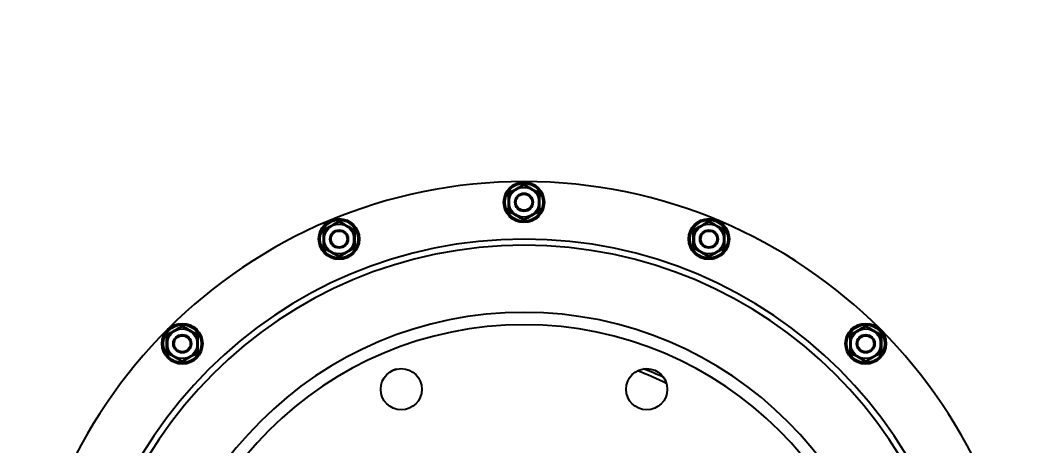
# Model space of a CAD drawing. Header units: millimetres. Extents: x 1186 to 6713, y 237 to 5598.
# Drawn here: x 4450.3 to 4890.3, y 4214.5 to 4400.4 of the extents above; entities that cross this region are included whole.
import ezdxf

# ---------------------------------------------------------------- set-up
doc = ezdxf.new("R2010")
doc.units = ezdxf.units.MM
doc.header["$LTSCALE"] = 384.175
doc.header["$PDMODE"] = 3
doc.header["$PDSIZE"] = 8
doc.layers.get('0').update_dxf_attribs({"linetype": 'CONTINUOUS'})
doc.layers.get('Defpoints').update_dxf_attribs({"linetype": 'CONTINUOUS'})
doc.layers.add('02___PRT_ALL_AXES', color=7, linetype='CONTINUOUS')
doc.styles.get("Standard").update_dxf_attribs({"font": 'calibri.ttf'})
doc.dimstyles.get("Standard").update_dxf_attribs({"dimtxt": 43.75, "dimasz": 43.75, "dimexe": 1.5, "dimexo": 1, "dimtad": 1, "dimdsep": 46, "dimtxsty": 'Standard', "dimblk": '_FILLED', "dimblk1": '_FILLED', "dimblk2": '_FILLED', "dimcen": 0.09, "dimazin": 2, "dimtol": 1, "dimtp": 0.01, "dimtm": 0.01, "dimtfac": 1, "dimtofl": 0, "dimtmove": 0, "dimatfit": 3, "dimldrblk": '_FILLED', "dimfxl": 1, "dimtolj": 1, "dimarcsym": 0})

# ---------------------------------------------------------------- blocks, each defined once
blk = doc.blocks.new('_FILLED')
at = {"color": 0, "linetype": 'ByBlock'}
blk.add_solid([(0, 0), (-1, 0.214), (-1, -0.214)], dxfattribs=at)
blk = doc.blocks.new('*D79')
at = {"color": 0, "lineweight": -2}
for p, q in [((4671.23, 4789.88), (5191.1, 4789.88)), ((5189.6, 4746.13), (5189.6, 4472.48)), ((5189.6, 4153.63), (5189.6, 4427.28)), ((4671.26, 4109.88), (5191.1, 4109.88))]:
    blk.add_line(p, q, dxfattribs=at)
at = {"layer": 'Defpoints', "color": 0}
for p in [(4670.23, 4789.88), (4670.26, 4109.88), (5189.6, 4109.88)]:
    blk.add_point(p, dxfattribs=at)
at = {"color": 0, "linetype": 'ByBlock', "lineweight": -2, "xscale": 43.75, "yscale": 43.75, "zscale": 43.75}
for p, rotation in [((5189.6, 4789.88), 90), ((5189.6, 4109.88), 270)]:
    blk.add_blockref('_FILLED', p, dxfattribs=dict(at, rotation=rotation))
at = {"color": 0, "insert": (5189.6, 4449.88), "char_height": 43.75, "attachment_point": 5}
blk.add_mtext('\\A1;\\A1;H', dxfattribs=at)

msp = doc.modelspace()

# ---------------------------------------------------------------- linework, layer by layer
at = {"linetype": 'Continuous'}
for p, q in [((4670.26321, 4328.38551), (4663.76334, 4324.6325)), ((4676.76334, 4324.63296), (4670.26321, 4328.38551)), ((4663.76334, 4324.6325), (4663.76361, 4317.12695)), ((4676.76361, 4317.12741), (4676.76334, 4324.63296)), ((4663.76361, 4317.12695), (4670.26374, 4313.3744)), ((4670.26374, 4313.3744), (4676.76361, 4317.12741)), ((4589.517, 4312.32409), (4583.01714, 4308.57108)), ((4596.01714, 4308.57154), (4589.517, 4312.32409)), ((4751.00941, 4312.32409), (4744.50954, 4308.57108)), ((4757.50954, 4308.57154), (4751.00941, 4312.32409)), ((4583.01714, 4308.57108), (4583.0174, 4301.06553)), ((4596.0174, 4301.06599), (4596.01714, 4308.57154)), ((4744.50954, 4308.57108), (4744.50981, 4301.06553)), ((4757.50981, 4301.06599), (4757.50954, 4308.57154)), ((4583.0174, 4301.06553), (4589.51753, 4297.31298)), ((4589.51753, 4297.31298), (4596.0174, 4301.06599)), ((4744.50981, 4301.06553), (4751.00994, 4297.31298)), ((4751.00994, 4297.31298), (4757.50981, 4301.06599)), ((4521.06368, 4266.58504), (4514.56381, 4262.83203)), ((4527.56381, 4262.83249), (4521.06368, 4266.58504)), ((4819.46274, 4266.58504), (4812.96287, 4262.83203)), ((4825.96287, 4262.83249), (4819.46274, 4266.58504)), ((4514.56381, 4262.83203), (4514.56407, 4255.32648)), ((4527.56407, 4255.32694), (4527.56381, 4262.83249)), ((4812.96287, 4262.83203), (4812.96314, 4255.32648)), ((4825.96314, 4255.32694), (4825.96287, 4262.83249)), ((4514.56407, 4255.32648), (4521.06421, 4251.57393)), ((4521.06421, 4251.57393), (4527.56407, 4255.32694)), ((4812.96314, 4255.32648), (4819.46327, 4251.57393)), ((4819.46327, 4251.57393), (4825.96314, 4255.32694))]:
    msp.add_line(p, q, dxfattribs=at)
for centre, radius in [((4670.26347, 4320.87996), 8.91272), ((4670.26347, 4320.87996), 8.24637), ((4670.26347, 4320.87996), 6.5), ((4670.26347, 4320.87996), 4), ((4670.26347, 4320.87996), 3.5), ((4589.51727, 4304.81854), 8.91272), ((4589.51727, 4304.81854), 8.24637), ((4751.00968, 4304.81854), 8.91272), ((4751.00968, 4304.81854), 8.24637), ((4589.51727, 4304.81854), 6.5), ((4589.51727, 4304.81854), 4), ((4589.51727, 4304.81854), 3.5), ((4751.00968, 4304.81854), 6.5), ((4751.00968, 4304.81854), 4), ((4751.00968, 4304.81854), 3.5), ((4521.06394, 4259.07949), 8.91272), ((4521.06394, 4259.07949), 8.24637), ((4521.06394, 4259.07949), 6.5), ((4819.463, 4259.07949), 8.91272), ((4819.463, 4259.07949), 8.24637), ((4819.463, 4259.07949), 6.5), ((4521.06394, 4259.07949), 4), ((4521.06394, 4259.07949), 3.5), ((4819.463, 4259.07949), 4), ((4819.463, 4259.07949), 3.5)]:
    msp.add_circle(centre, radius, dxfattribs=at)
for points in [[(4663.41143, 4324.83566), (4664.5595, 4325.48438), (4666.85409, 4326.78469), (4669.1274, 4328.12187), (4670.2632, 4328.79184)], [(4670.26319, 4328.79184), (4671.39903, 4328.12195), (4673.67244, 4326.78494), (4675.96712, 4325.48478), (4677.11523, 4324.83614)], [(4670.26376, 4312.96807), (4669.12791, 4313.63796), (4666.85451, 4314.97498), (4664.55983, 4316.27513), (4663.41171, 4316.92377)], [(4677.11551, 4316.92426), (4675.96744, 4316.27554), (4673.67285, 4314.97522), (4671.39954, 4313.63804), (4670.26375, 4312.96807)], [(4582.66523, 4308.77424), (4583.8133, 4309.42296), (4586.10789, 4310.72328), (4588.3812, 4312.06045), (4589.51699, 4312.73043)], [(4589.51699, 4312.73043), (4590.65283, 4312.06053), (4592.92623, 4310.72352), (4595.22091, 4309.42336), (4596.36903, 4308.77472)], [(4744.15764, 4308.77424), (4745.3057, 4309.42296), (4747.6003, 4310.72328), (4749.87361, 4312.06045), (4751.0094, 4312.73043)], [(4751.00939, 4312.73043), (4752.14524, 4312.06053), (4754.41864, 4310.72352), (4756.71332, 4309.42336), (4757.86143, 4308.77472)], [(4589.51755, 4296.90665), (4588.38171, 4297.57654), (4586.1083, 4298.91356), (4583.81362, 4300.21371), (4582.66551, 4300.86235)], [(4596.36931, 4300.86284), (4595.22124, 4300.21412), (4592.92665, 4298.9138), (4590.65334, 4297.57662), (4589.51755, 4296.90665)], [(4751.00996, 4296.90665), (4749.87412, 4297.57654), (4747.60071, 4298.91356), (4745.30603, 4300.21371), (4744.15792, 4300.86235)], [(4757.86171, 4300.86284), (4756.71365, 4300.21412), (4754.41906, 4298.9138), (4752.14575, 4297.57662), (4751.00995, 4296.90665)], [(4514.2119, 4263.03519), (4515.35997, 4263.68391), (4517.65456, 4264.98423), (4519.92787, 4266.3214), (4521.06366, 4266.99138)], [(4521.06366, 4266.99138), (4522.1995, 4266.32148), (4524.47291, 4264.98447), (4526.76759, 4263.68431), (4527.9157, 4263.03567)], [(4812.61097, 4263.03519), (4813.75903, 4263.68391), (4816.05362, 4264.98423), (4818.32693, 4266.3214), (4819.46273, 4266.99138)], [(4819.46272, 4266.99138), (4820.59856, 4266.32148), (4822.87197, 4264.98447), (4825.16665, 4263.68431), (4826.31476, 4263.03567)], [(4521.06422, 4251.1676), (4519.92838, 4251.83749), (4517.65498, 4253.17451), (4515.3603, 4254.47466), (4514.21218, 4255.1233)], [(4527.91598, 4255.12379), (4526.76791, 4254.47507), (4524.47332, 4253.17475), (4522.20001, 4251.83757), (4521.06422, 4251.1676)], [(4819.46329, 4251.1676), (4818.32744, 4251.83749), (4816.05404, 4253.17451), (4813.75936, 4254.47466), (4812.61125, 4255.1233)], [(4826.31504, 4255.12379), (4825.16698, 4254.47507), (4822.87238, 4253.17475), (4820.59907, 4251.83757), (4819.46328, 4251.1676)]]:
    msp.add_open_spline(points, degree=3, dxfattribs=at)
for points, knots in [([(4670.26319, 4328.3855), (4670.26319, 4328.34493), (4670.26421, 4328.65639), (4670.2632, 4328.69697), (4670.26319, 4328.79184)], [0, 0, 0, 0, 0.29956188, 1, 1, 1, 1]), ([(4663.41173, 4316.92377), (4663.42404, 4318.25153), (4663.44514, 4320.88887), (4663.42369, 4323.5262), (4663.41145, 4324.83566)], [0, 0, 0, 0, 0.503470775, 1, 1, 1, 1]), ([(4663.76334, 4324.6325), (4663.7635, 4324.63181), (4663.75916, 4324.63575), (4663.75556, 4324.63651), (4663.7457, 4324.64303), (4663.73404, 4324.64955), (4663.71875, 4324.65861), (4663.69322, 4324.67342), (4663.6552, 4324.69545), (4663.60339, 4324.72522), (4663.54434, 4324.75909), (4663.47957, 4324.79635), (4663.43464, 4324.82226), (4663.41145, 4324.83565)], [0, 0, 0, 0, 0.005270768, 0.020858191, 0.046282368, 0.081003533, 0.124365062, 0.175697192, 0.299730798, 0.448270882, 0.617065146, 0.802297204, 1, 1, 1, 1]), ([(4677.11521, 4324.83613), (4677.09202, 4324.82274), (4677.0471, 4324.79683), (4676.98233, 4324.75956), (4676.92327, 4324.72569), (4676.87147, 4324.69591), (4676.83344, 4324.67389), (4676.80792, 4324.65907), (4676.79261, 4324.65002), (4676.78101, 4324.64348), (4676.77101, 4324.63701), (4676.76768, 4324.63616), (4676.76306, 4324.63231), (4676.76334, 4324.63296)], [0, 0, 0, 0, 0.197705209, 0.382939848, 0.551741292, 0.700291465, 0.824330592, 0.875663154, 0.919023194, 0.953740564, 0.97915805, 0.994736811, 1, 1, 1, 1]), ([(4677.11521, 4324.83615), (4677.10291, 4323.50851), (4677.0818, 4320.87118), (4677.10325, 4318.23385), (4677.11549, 4316.92425)], [0, 0, 0, 0, 0.503419542, 1, 1, 1, 1]), ([(4663.76362, 4317.12694), (4663.7639, 4317.12759), (4663.75927, 4317.12378), (4663.75592, 4317.12298), (4663.74587, 4317.11663), (4663.73419, 4317.11026), (4663.71878, 4317.10138), (4663.69315, 4317.08675), (4663.65509, 4317.06479), (4663.60338, 4317.03482), (4663.54451, 4317.0006), (4663.47984, 4316.96312), (4663.43492, 4316.93716), (4663.41172, 4316.92377)], [0, 0, 0, 0, 0.005246527, 0.020788041, 0.046167334, 0.080859382, 0.124204947, 0.175529424, 0.299562897, 0.448123589, 0.616956491, 0.802239647, 1, 1, 1, 1]), ([(4677.11551, 4316.92425), (4677.09231, 4316.93765), (4677.04739, 4316.9636), (4676.98271, 4317.00108), (4676.92384, 4317.03528), (4676.87211, 4317.06528), (4676.83411, 4317.08717), (4676.80838, 4317.10191), (4676.7932, 4317.11052), (4676.7809, 4317.1176), (4676.77302, 4317.12189), (4676.76786, 4317.12511), (4676.76605, 4317.12567), (4676.76343, 4317.12809), (4676.76359, 4317.1274)], [0, 0, 0, 0, 0.197757183, 0.383035853, 0.551868359, 0.700432958, 0.824469569, 0.875795596, 0.919142329, 0.953834439, 0.979211825, 0.988239588, 0.994751198, 1, 1, 1, 1]), ([(4589.51699, 4312.32408), (4589.51699, 4312.28351), (4589.518, 4312.59498), (4589.51699, 4312.63555), (4589.51699, 4312.73042)], [0, 0, 0, 0, 0.29956188, 1, 1, 1, 1]), ([(4670.26375, 4312.96807), (4670.26375, 4313.06294), (4670.26476, 4313.10352), (4670.26372, 4313.41499), (4670.26372, 4313.37441)], [0, 0, 0, 0, 0.700434158, 1, 1, 1, 1]), ([(4751.0094, 4312.32408), (4751.0094, 4312.28351), (4751.01041, 4312.59498), (4751.0094, 4312.63555), (4751.0094, 4312.73042)], [0, 0, 0, 0, 0.29956188, 1, 1, 1, 1]), ([(4582.66553, 4300.86235), (4582.67784, 4302.19011), (4582.69894, 4304.82745), (4582.67749, 4307.46478), (4582.66525, 4308.77424)], [0, 0, 0, 0, 0.503470775, 1, 1, 1, 1]), ([(4583.01714, 4308.57108), (4583.0173, 4308.57039), (4583.01296, 4308.57433), (4583.00935, 4308.57509), (4582.9995, 4308.58161), (4582.98783, 4308.58813), (4582.97254, 4308.59719), (4582.94702, 4308.61201), (4582.909, 4308.63403), (4582.85719, 4308.6638), (4582.79814, 4308.69767), (4582.73337, 4308.73493), (4582.68844, 4308.76084), (4582.66525, 4308.77423)], [0, 0, 0, 0, 0.005270768, 0.020858191, 0.046282368, 0.081003533, 0.124365062, 0.175697192, 0.299730798, 0.448270882, 0.617065146, 0.802297204, 1, 1, 1, 1]), ([(4596.36901, 4308.77471), (4596.34582, 4308.76132), (4596.30089, 4308.73541), (4596.23612, 4308.69814), (4596.17707, 4308.66427), (4596.12526, 4308.63449), (4596.08724, 4308.61247), (4596.06172, 4308.59765), (4596.04641, 4308.5886), (4596.03481, 4308.58206), (4596.02481, 4308.57559), (4596.02147, 4308.57474), (4596.01685, 4308.57089), (4596.01714, 4308.57154)], [0, 0, 0, 0, 0.197705209, 0.382939848, 0.551741292, 0.700291465, 0.824330592, 0.875663154, 0.919023194, 0.953740564, 0.97915805, 0.994736811, 1, 1, 1, 1]), ([(4596.36901, 4308.77473), (4596.3567, 4307.44709), (4596.3356, 4304.80976), (4596.35705, 4302.17243), (4596.36929, 4300.86283)], [0, 0, 0, 0, 0.503419542, 1, 1, 1, 1]), ([(4744.15794, 4300.86235), (4744.17024, 4302.19011), (4744.19135, 4304.82745), (4744.16989, 4307.46478), (4744.15766, 4308.77424)], [0, 0, 0, 0, 0.503470775, 1, 1, 1, 1]), ([(4744.50954, 4308.57108), (4744.50971, 4308.57039), (4744.50537, 4308.57433), (4744.50176, 4308.57509), (4744.49191, 4308.58161), (4744.48024, 4308.58813), (4744.46495, 4308.59719), (4744.43942, 4308.61201), (4744.4014, 4308.63403), (4744.3496, 4308.6638), (4744.29055, 4308.69767), (4744.22578, 4308.73493), (4744.18085, 4308.76084), (4744.15766, 4308.77423)], [0, 0, 0, 0, 0.005270768, 0.020858191, 0.046282368, 0.081003533, 0.124365062, 0.175697192, 0.299730798, 0.448270882, 0.617065146, 0.802297204, 1, 1, 1, 1]), ([(4757.86142, 4308.77471), (4757.83823, 4308.76132), (4757.7933, 4308.73541), (4757.72853, 4308.69814), (4757.66948, 4308.66427), (4757.61767, 4308.63449), (4757.57965, 4308.61247), (4757.55413, 4308.59765), (4757.53882, 4308.5886), (4757.52722, 4308.58206), (4757.51722, 4308.57559), (4757.51388, 4308.57474), (4757.50926, 4308.57089), (4757.50954, 4308.57154)], [0, 0, 0, 0, 0.197705209, 0.382939848, 0.551741292, 0.700291465, 0.824330592, 0.875663154, 0.919023194, 0.953740564, 0.97915805, 0.994736811, 1, 1, 1, 1]), ([(4757.86142, 4308.77473), (4757.84911, 4307.44709), (4757.82801, 4304.80976), (4757.84946, 4302.17243), (4757.8617, 4300.86283)], [0, 0, 0, 0, 0.503419542, 1, 1, 1, 1]), ([(4583.01742, 4301.06552), (4583.0177, 4301.06617), (4583.01307, 4301.06236), (4583.00972, 4301.06156), (4582.99966, 4301.05521), (4582.98798, 4301.04884), (4582.97257, 4301.03996), (4582.94695, 4301.02534), (4582.90888, 4301.00337), (4582.85718, 4300.9734), (4582.79831, 4300.93918), (4582.73363, 4300.90171), (4582.68871, 4300.87574), (4582.66551, 4300.86235)], [0, 0, 0, 0, 0.005246527, 0.020788041, 0.046167334, 0.080859382, 0.124204947, 0.175529424, 0.299562897, 0.448123589, 0.616956491, 0.802239647, 1, 1, 1, 1]), ([(4596.3693, 4300.86284), (4596.34611, 4300.87623), (4596.30118, 4300.90219), (4596.2365, 4300.93966), (4596.17764, 4300.97386), (4596.12591, 4301.00386), (4596.0879, 4301.02575), (4596.06217, 4301.04049), (4596.04699, 4301.0491), (4596.03469, 4301.05618), (4596.02682, 4301.06048), (4596.02165, 4301.06369), (4596.01984, 4301.06425), (4596.01722, 4301.06667), (4596.01739, 4301.06598)], [0, 0, 0, 0, 0.197757183, 0.383035853, 0.551868359, 0.700432958, 0.824469569, 0.875795596, 0.919142329, 0.953834439, 0.979211825, 0.988239588, 0.994751198, 1, 1, 1, 1]), ([(4744.50982, 4301.06552), (4744.51011, 4301.06617), (4744.50548, 4301.06236), (4744.50213, 4301.06156), (4744.49207, 4301.05521), (4744.48039, 4301.04884), (4744.46498, 4301.03996), (4744.43935, 4301.02534), (4744.40129, 4301.00337), (4744.34959, 4300.9734), (4744.29071, 4300.93918), (4744.22604, 4300.90171), (4744.18112, 4300.87574), (4744.15792, 4300.86235)], [0, 0, 0, 0, 0.005246527, 0.020788041, 0.046167334, 0.080859382, 0.124204947, 0.175529424, 0.299562897, 0.448123589, 0.616956491, 0.802239647, 1, 1, 1, 1]), ([(4757.86171, 4300.86284), (4757.83851, 4300.87623), (4757.79359, 4300.90219), (4757.72891, 4300.93966), (4757.67005, 4300.97386), (4757.61832, 4301.00386), (4757.58031, 4301.02575), (4757.55458, 4301.04049), (4757.5394, 4301.0491), (4757.5271, 4301.05618), (4757.51923, 4301.06048), (4757.51406, 4301.06369), (4757.51225, 4301.06425), (4757.50963, 4301.06667), (4757.5098, 4301.06598)], [0, 0, 0, 0, 0.197757183, 0.383035853, 0.551868359, 0.700432958, 0.824469569, 0.875795596, 0.919142329, 0.953834439, 0.979211825, 0.988239588, 0.994751198, 1, 1, 1, 1]), ([(4589.51755, 4296.90665), (4589.51754, 4297.00152), (4589.51855, 4297.0421), (4589.51752, 4297.35357), (4589.51752, 4297.31299)], [0, 0, 0, 0, 0.700434158, 1, 1, 1, 1]), ([(4751.00996, 4296.90665), (4751.00995, 4297.00152), (4751.01096, 4297.0421), (4751.00993, 4297.35357), (4751.00993, 4297.31299)], [0, 0, 0, 0, 0.700434158, 1, 1, 1, 1]), ([(4521.06366, 4266.58503), (4521.06366, 4266.54446), (4521.06467, 4266.85593), (4521.06367, 4266.8965), (4521.06366, 4266.99137)], [0, 0, 0, 0, 0.29956188, 1, 1, 1, 1]), ([(4819.46272, 4266.58503), (4819.46273, 4266.54446), (4819.46374, 4266.85593), (4819.46273, 4266.8965), (4819.46272, 4266.99137)], [0, 0, 0, 0, 0.29956188, 1, 1, 1, 1]), ([(4514.2122, 4255.1233), (4514.22451, 4256.45106), (4514.24561, 4259.0884), (4514.22416, 4261.72573), (4514.21192, 4263.03519)], [0, 0, 0, 0, 0.503470775, 1, 1, 1, 1]), ([(4514.56381, 4262.83203), (4514.56397, 4262.83134), (4514.55963, 4262.83528), (4514.55603, 4262.83604), (4514.54617, 4262.84256), (4514.53451, 4262.84908), (4514.51922, 4262.85814), (4514.49369, 4262.87296), (4514.45567, 4262.89498), (4514.40386, 4262.92475), (4514.34481, 4262.95862), (4514.28004, 4262.99588), (4514.23511, 4263.02179), (4514.21192, 4263.03518)], [0, 0, 0, 0, 0.005270768, 0.020858191, 0.046282368, 0.081003533, 0.124365062, 0.175697192, 0.299730798, 0.448270882, 0.617065146, 0.802297204, 1, 1, 1, 1]), ([(4527.91568, 4263.03566), (4527.89249, 4263.02227), (4527.84756, 4262.99636), (4527.7828, 4262.95909), (4527.72374, 4262.92522), (4527.67194, 4262.89544), (4527.63391, 4262.87342), (4527.60839, 4262.8586), (4527.59308, 4262.84955), (4527.58148, 4262.84301), (4527.57148, 4262.83654), (4527.56814, 4262.83569), (4527.56353, 4262.83184), (4527.56381, 4262.83249)], [0, 0, 0, 0, 0.197705209, 0.382939848, 0.551741292, 0.700291465, 0.824330592, 0.875663154, 0.919023194, 0.953740564, 0.97915805, 0.994736811, 1, 1, 1, 1]), ([(4527.91568, 4263.03568), (4527.90338, 4261.70804), (4527.88227, 4259.07071), (4527.90372, 4256.43338), (4527.91596, 4255.12378)], [0, 0, 0, 0, 0.503419542, 1, 1, 1, 1]), ([(4812.61126, 4255.1233), (4812.62357, 4256.45106), (4812.64467, 4259.0884), (4812.62322, 4261.72573), (4812.61098, 4263.03519)], [0, 0, 0, 0, 0.503470775, 1, 1, 1, 1]), ([(4812.96287, 4262.83203), (4812.96303, 4262.83134), (4812.95869, 4262.83528), (4812.95509, 4262.83604), (4812.94523, 4262.84256), (4812.93357, 4262.84908), (4812.91828, 4262.85814), (4812.89275, 4262.87296), (4812.85473, 4262.89498), (4812.80292, 4262.92475), (4812.74387, 4262.95862), (4812.6791, 4262.99588), (4812.63417, 4263.02179), (4812.61099, 4263.03518)], [0, 0, 0, 0, 0.005270768, 0.020858191, 0.046282368, 0.081003533, 0.124365062, 0.175697192, 0.299730798, 0.448270882, 0.617065146, 0.802297204, 1, 1, 1, 1]), ([(4826.31474, 4263.03566), (4826.29155, 4263.02227), (4826.24663, 4262.99636), (4826.18186, 4262.95909), (4826.1228, 4262.92522), (4826.071, 4262.89544), (4826.03297, 4262.87342), (4826.00745, 4262.8586), (4825.99214, 4262.84955), (4825.98054, 4262.84301), (4825.97054, 4262.83654), (4825.96721, 4262.83569), (4825.96259, 4262.83184), (4825.96287, 4262.83249)], [0, 0, 0, 0, 0.197705209, 0.382939848, 0.551741292, 0.700291465, 0.824330592, 0.875663154, 0.919023194, 0.953740564, 0.97915805, 0.994736811, 1, 1, 1, 1]), ([(4826.31474, 4263.03568), (4826.30244, 4261.70804), (4826.28133, 4259.07071), (4826.30278, 4256.43338), (4826.31502, 4255.12378)], [0, 0, 0, 0, 0.503419542, 1, 1, 1, 1]), ([(4514.56409, 4255.32647), (4514.56437, 4255.32712), (4514.55974, 4255.32331), (4514.55639, 4255.32251), (4514.54634, 4255.31616), (4514.53465, 4255.30979), (4514.51925, 4255.30091), (4514.49362, 4255.28629), (4514.45556, 4255.26432), (4514.40385, 4255.23435), (4514.34498, 4255.20013), (4514.2803, 4255.16266), (4514.23538, 4255.13669), (4514.21219, 4255.1233)], [0, 0, 0, 0, 0.005246527, 0.020788041, 0.046167334, 0.080859382, 0.124204947, 0.175529424, 0.299562897, 0.448123589, 0.616956491, 0.802239647, 1, 1, 1, 1]), ([(4527.91598, 4255.12379), (4527.89278, 4255.13718), (4527.84786, 4255.16314), (4527.78318, 4255.20061), (4527.72431, 4255.23481), (4527.67258, 4255.26481), (4527.63458, 4255.2867), (4527.60885, 4255.30144), (4527.59367, 4255.31005), (4527.58137, 4255.31713), (4527.57349, 4255.32143), (4527.56833, 4255.32464), (4527.56652, 4255.3252), (4527.56389, 4255.32762), (4527.56406, 4255.32693)], [0, 0, 0, 0, 0.197757183, 0.383035853, 0.551868359, 0.700432958, 0.824469569, 0.875795596, 0.919142329, 0.953834439, 0.979211825, 0.988239588, 0.994751198, 1, 1, 1, 1]), ([(4812.96315, 4255.32647), (4812.96343, 4255.32712), (4812.95881, 4255.32331), (4812.95545, 4255.32251), (4812.9454, 4255.31616), (4812.93372, 4255.30979), (4812.91831, 4255.30091), (4812.89268, 4255.28629), (4812.85462, 4255.26432), (4812.80291, 4255.23435), (4812.74404, 4255.20013), (4812.67937, 4255.16266), (4812.63445, 4255.13669), (4812.61125, 4255.1233)], [0, 0, 0, 0, 0.005246527, 0.020788041, 0.046167334, 0.080859382, 0.124204947, 0.175529424, 0.299562897, 0.448123589, 0.616956491, 0.802239647, 1, 1, 1, 1]), ([(4826.31504, 4255.12379), (4826.29184, 4255.13718), (4826.24692, 4255.16314), (4826.18224, 4255.20061), (4826.12337, 4255.23481), (4826.07164, 4255.26481), (4826.03364, 4255.2867), (4826.00791, 4255.30144), (4825.99273, 4255.31005), (4825.98043, 4255.31713), (4825.97256, 4255.32143), (4825.96739, 4255.32464), (4825.96558, 4255.3252), (4825.96296, 4255.32762), (4825.96312, 4255.32693)], [0, 0, 0, 0, 0.197757183, 0.383035853, 0.551868359, 0.700432958, 0.824469569, 0.875795596, 0.919142329, 0.953834439, 0.979211825, 0.988239588, 0.994751198, 1, 1, 1, 1]), ([(4521.06422, 4251.1676), (4521.06422, 4251.26247), (4521.06523, 4251.30305), (4521.06419, 4251.61452), (4521.06419, 4251.57394)], [0, 0, 0, 0, 0.700434158, 1, 1, 1, 1]), ([(4819.46328, 4251.1676), (4819.46328, 4251.26247), (4819.46429, 4251.30305), (4819.46325, 4251.61452), (4819.46325, 4251.57394)], [0, 0, 0, 0, 0.700434158, 1, 1, 1, 1])]:
    msp.add_open_spline(points, degree=3, knots=knots, dxfattribs=at)
at = {"layer": '02___PRT_ALL_AXES', "linetype": 'Continuous'}
for centre in [(4616.68779, 4239.22309), (4723.83915, 4239.22309)]:
    msp.add_circle(centre, 9, dxfattribs=at)
for centre, radius, start, end in [((4670.26347, 4109.87996), 220, 0, 359.88), ((4670.26347, 4109.87996), 194.89893, 0, 359.88), ((4670.26347, 4109.87996), 192.18745, 0, 359.88), ((4670.26347, 4109.87996), 162.9051, 0, 359.88), ((4670.26347, 4109.87996), 157.48215, 0, 359.88), ((4666.26347, 4109.87996), 147.5, 110.5042746, 111.5422099), ((4666.26347, 4109.87996), 147.5, 63.2904163, 68.7155863), ((4670.26347, 4109.87996), 147.69389, 65.593167, 69.3574835)]:
    msp.add_arc(centre, radius, start, end, dxfattribs=at)

# ---------------------------------------------------------------- dimensions: what is measured, and where the dimension line sits
dim = msp.add_linear_dim(base=(5189.5982, 4109.87996), p1=(4670.2329, 4789.88031), p2=(4670.26347, 4109.87996), angle=90, text='\\A1;H', dimstyle='Standard', override={"dimtad": 0, "dimtih": 1, "dimtoh": 1, "dimdec": 4, "dimzin": 0, "dimtxsty": 'Standard', "dimcen": 62.865, "dimadec": 0, "dimazin": 0, "dimtdec": 4, "dimtzin": 0})
dim.commit()
dim.dimension.update_dxf_attribs({"geometry": '*D79', "text_midpoint": (5189.5982, 4449.88013)})

doc.saveas('drawing.dxf')
